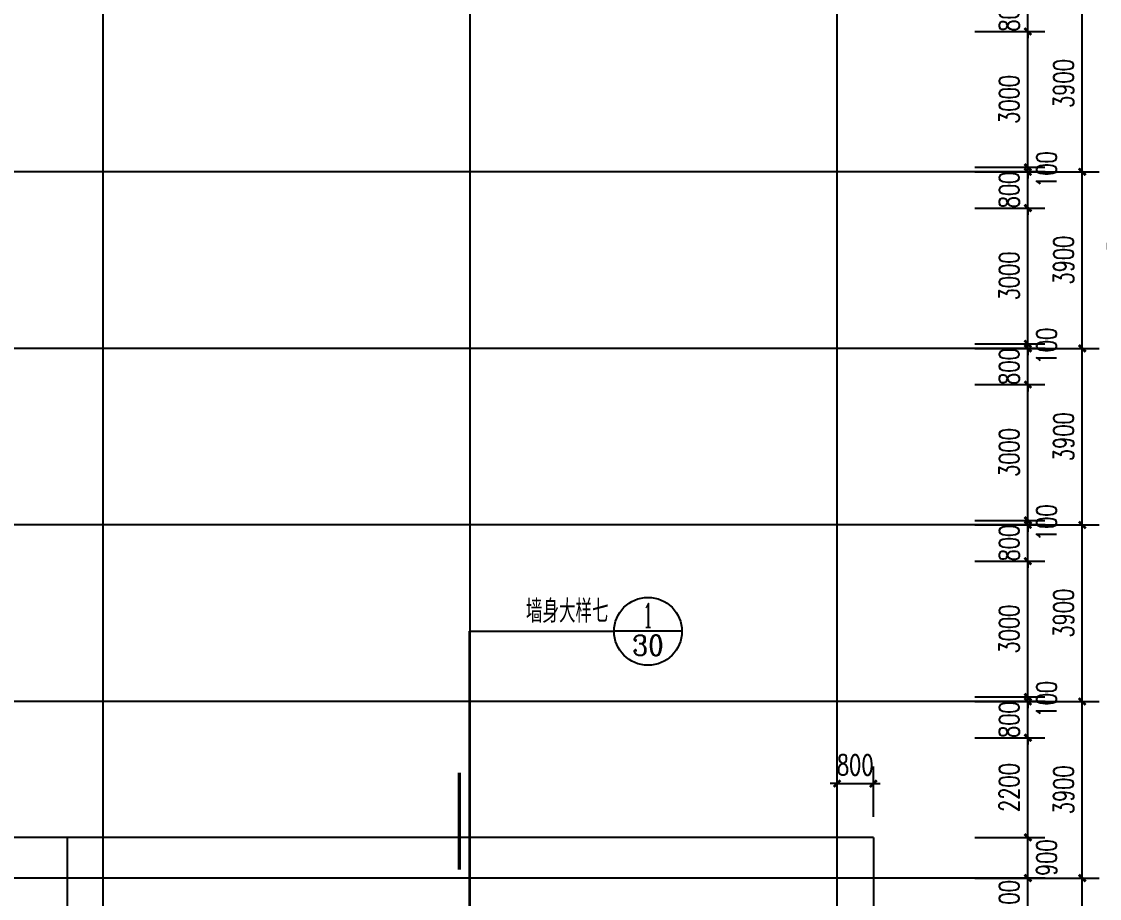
# Model space of a CAD drawing. Extents: x 1738711 to 2346805, y 1189731 to 2516152.
# Drawn here: x 2221568 to 2245363, y 1980289 to 1999659 of the extents above; entities that cross this region are included whole.
import ezdxf
from ezdxf.enums import TextEntityAlignment as Align

# ---------------------------------------------------------------- set-up
doc = ezdxf.new("R2010")
doc.units = 0
doc.header["$LTSCALE"] = 1000
doc.header["$MEASUREMENT"] = 0
for name, color, linetype in [('2', 41, 'Continuous'), ('DIM_IDEN', 3, 'Continuous'), ('DOTE', 1, 'Continuous'), ('PUB_DIM', 3, 'Continuous'), ('PUB_TEXT', 7, 'Continuous')]:
    doc.layers.add(name, color=color, linetype=linetype)
doc.styles.add('_TCH_DIM', font='SIMPLEX', dxfattribs={"bigfont": 'GBCBIG'})
doc.styles.add('_TCH_DIM_T3', font='SIMPLEX', dxfattribs={"width": 0.705882, "bigfont": 'GBCBIG'})
doc.styles.add('_TCH_LABEL', font='COMPLEX', dxfattribs={"bigfont": 'GBCBIG'})
doc.dimstyles.new('_TCH_ARCH&&150', dxfattribs={"dimtxt": 446.25, "dimasz": 150, "dimexe": 375, "dimexo": 450, "dimgap": 189.375, "dimtad": 1, "dimdec": 0, "dimzin": 0, "dimdsep": 46, "dimtxsty": '_TCH_DIM_T3', "dimblk": 'ARCHTICK', "dimcen": 0.09, "dimclrt": 7, "dimazin": 2, "dimtfac": 1, "dimtdec": 0, "dimtix": 1, "dimtmove": 2, "dimatfit": 3, "dimfxl": 1, "dimtolj": 1, "dimtzin": 0, "dimarcsym": 0})

# ---------------------------------------------------------------- blocks, each defined once
blk = doc.blocks.new('_ArchTick')
at = {"color": 0, "linetype": 'ByBlock', "const_width": 0.4}
blk.add_lwpolyline([(-0.5, -0.5), (0.5, 0.5)], dxfattribs=at)
blk = doc.blocks.new('*D176')
at = {"layer": 'Defpoints', "color": 0, "transparency": 16777216}
for p in [(2240372, 1982826), (2239572, 1981639), (2240372, 1981639)]:
    blk.add_point(p, dxfattribs=at)
at = {"layer": 'PUB_DIM', "color": 0, "lineweight": -2, "transparency": 16777216}
for p, q in [((2239572, 1982089), (2239572, 1983201)), ((2240372, 1982089), (2240372, 1983201)), ((2239572, 1982826), (2239422, 1982826)), ((2239572, 1982826), (2240372, 1982826)), ((2240372, 1982826), (2240522, 1982826))]:
    blk.add_line(p, q, dxfattribs=at)
at = {"layer": 'PUB_DIM', "color": 0, "lineweight": -2, "transparency": 16777216, "xscale": 150, "yscale": 150, "zscale": 150}
blk.add_blockref('_ArchTick', (2239572, 1982826), dxfattribs=at)
at = {"layer": 'PUB_DIM', "color": 0, "lineweight": -2, "transparency": 16777216, "xscale": 150, "yscale": 150, "zscale": 150, "rotation": 180}
blk.add_blockref('_ArchTick', (2240372, 1982826), dxfattribs=at)
at = {"layer": 'PUB_DIM', "color": 7, "transparency": 16777216, "insert": (2239972, 1983239), "char_height": 446.2, "attachment_point": 5, "style": '_TCH_DIM_T3'}
blk.add_mtext('\\A1;800', dxfattribs=at)
blk = doc.blocks.new('*D3120')
at = {"layer": 'Defpoints', "color": 0, "transparency": 16777216}
for p in [(2242164, 1980739), (2243784, 1980739), (2242164, 1979839)]:
    blk.add_point(p, dxfattribs=at)
at = {"layer": 'PUB_DIM', "color": 0, "lineweight": -2, "transparency": 16777216}
for p, q in [((2243784, 1980739), (2243784, 1980889)), ((2242614, 1980739), (2244159, 1980739)), ((2243784, 1979839), (2243784, 1980739)), ((2242614, 1979839), (2244159, 1979839)), ((2243784, 1979839), (2243784, 1979689))]:
    blk.add_line(p, q, dxfattribs=at)
at = {"layer": 'PUB_DIM', "color": 0, "lineweight": -2, "transparency": 16777216, "xscale": 150, "yscale": 150, "zscale": 150}
for p, rotation in [((2243784, 1980739), 270), ((2243784, 1979839), 90)]:
    blk.add_blockref('_ArchTick', p, dxfattribs=dict(at, rotation=rotation))
at = {"layer": 'PUB_DIM', "color": 7, "transparency": 16777216, "insert": (2243371, 1980289), "char_height": 446.2, "attachment_point": 5, "rotation": 90, "style": '_TCH_DIM_T3'}
blk.add_mtext('\\A1;900', dxfattribs=at)
blk = doc.blocks.new('*D3121')
at = {"layer": 'Defpoints', "color": 0, "transparency": 16777216}
for p in [(2242164, 1981639), (2243784, 1981639), (2242164, 1980739)]:
    blk.add_point(p, dxfattribs=at)
at = {"layer": 'PUB_DIM', "color": 0, "lineweight": -2, "transparency": 16777216}
for p, q in [((2242614, 1981639), (2244159, 1981639)), ((2243784, 1980739), (2243784, 1981639)), ((2242614, 1980739), (2244159, 1980739))]:
    blk.add_line(p, q, dxfattribs=at)
at = {"layer": 'PUB_DIM', "color": 0, "lineweight": -2, "transparency": 16777216, "xscale": 150, "yscale": 150, "zscale": 150}
for p, rotation in [((2243784, 1981639), 90), ((2243784, 1980739), 270)]:
    blk.add_blockref('_ArchTick', p, dxfattribs=dict(at, rotation=rotation))
at = {"layer": 'PUB_DIM', "color": 7, "transparency": 16777216, "insert": (2244196, 1981189), "char_height": 446.2, "attachment_point": 5, "rotation": 90, "style": '_TCH_DIM_T3'}
blk.add_mtext('\\A1;900', dxfattribs=at)
blk = doc.blocks.new('*D3122')
at = {"layer": 'Defpoints', "color": 0, "transparency": 16777216}
for p in [(2242164, 1983839), (2243784, 1983839), (2242164, 1981639)]:
    blk.add_point(p, dxfattribs=at)
at = {"layer": 'PUB_DIM', "color": 0, "lineweight": -2, "transparency": 16777216}
for p, q in [((2242614, 1983839), (2244159, 1983839)), ((2243784, 1981639), (2243784, 1983839)), ((2242614, 1981639), (2244159, 1981639))]:
    blk.add_line(p, q, dxfattribs=at)
at = {"layer": 'PUB_DIM', "color": 0, "lineweight": -2, "transparency": 16777216, "xscale": 150, "yscale": 150, "zscale": 150}
for p, rotation in [((2243784, 1983839), 90), ((2243784, 1981639), 270)]:
    blk.add_blockref('_ArchTick', p, dxfattribs=dict(at, rotation=rotation))
at = {"layer": 'PUB_DIM', "color": 7, "transparency": 16777216, "insert": (2243371, 1982739), "char_height": 446.2, "attachment_point": 5, "rotation": 90, "style": '_TCH_DIM_T3'}
blk.add_mtext('\\A1;2200', dxfattribs=at)
blk = doc.blocks.new('*D3123')
at = {"layer": 'Defpoints', "color": 0, "transparency": 16777216}
for p in [(2242164, 1984639), (2243784, 1984639), (2242164, 1983839)]:
    blk.add_point(p, dxfattribs=at)
at = {"layer": 'PUB_DIM', "color": 0, "lineweight": -2, "transparency": 16777216}
for p, q in [((2242614, 1984639), (2244159, 1984639)), ((2243784, 1984639), (2243784, 1984789)), ((2243784, 1983839), (2243784, 1984639)), ((2242614, 1983839), (2244159, 1983839)), ((2243784, 1983839), (2243784, 1983689))]:
    blk.add_line(p, q, dxfattribs=at)
at = {"layer": 'PUB_DIM', "color": 0, "lineweight": -2, "transparency": 16777216, "xscale": 150, "yscale": 150, "zscale": 150}
for p, rotation in [((2243784, 1984639), 270), ((2243784, 1983839), 90)]:
    blk.add_blockref('_ArchTick', p, dxfattribs=dict(at, rotation=rotation))
at = {"layer": 'PUB_DIM', "color": 7, "transparency": 16777216, "insert": (2243371, 1984239), "char_height": 446.2, "attachment_point": 5, "rotation": 90, "style": '_TCH_DIM_T3'}
blk.add_mtext('\\A1;800', dxfattribs=at)
blk = doc.blocks.new('*D3124')
at = {"layer": 'Defpoints', "color": 0, "transparency": 16777216}
for p in [(2242164, 1984739), (2242164, 1984639), (2243784, 1984739)]:
    blk.add_point(p, dxfattribs=at)
at = {"layer": 'PUB_DIM', "color": 0, "lineweight": -2, "transparency": 16777216}
for p, q in [((2243784, 1984739), (2243784, 1984889)), ((2242614, 1984739), (2244159, 1984739)), ((2242614, 1984639), (2244159, 1984639)), ((2243784, 1984639), (2243784, 1984739)), ((2243784, 1984639), (2243784, 1984489))]:
    blk.add_line(p, q, dxfattribs=at)
at = {"layer": 'PUB_DIM', "color": 0, "lineweight": -2, "transparency": 16777216, "xscale": 150, "yscale": 150, "zscale": 150}
for p, rotation in [((2243784, 1984739), 270), ((2243784, 1984639), 90)]:
    blk.add_blockref('_ArchTick', p, dxfattribs=dict(at, rotation=rotation))
at = {"layer": 'PUB_DIM', "color": 7, "transparency": 16777216, "insert": (2244196, 1984689), "char_height": 446.2, "attachment_point": 5, "rotation": 90, "style": '_TCH_DIM_T3'}
blk.add_mtext('\\A1;100', dxfattribs=at)
blk = doc.blocks.new('*D3125')
at = {"layer": 'Defpoints', "color": 0, "transparency": 16777216}
for p in [(2242164, 1987739), (2243784, 1987739), (2242164, 1984739)]:
    blk.add_point(p, dxfattribs=at)
at = {"layer": 'PUB_DIM', "color": 0, "lineweight": -2, "transparency": 16777216}
for p, q in [((2242614, 1987739), (2244159, 1987739)), ((2243784, 1984739), (2243784, 1987739)), ((2242614, 1984739), (2244159, 1984739))]:
    blk.add_line(p, q, dxfattribs=at)
at = {"layer": 'PUB_DIM', "color": 0, "lineweight": -2, "transparency": 16777216, "xscale": 150, "yscale": 150, "zscale": 150}
for p, rotation in [((2243784, 1987739), 90), ((2243784, 1984739), 270)]:
    blk.add_blockref('_ArchTick', p, dxfattribs=dict(at, rotation=rotation))
at = {"layer": 'PUB_DIM', "color": 7, "transparency": 16777216, "insert": (2243371, 1986239), "char_height": 446.2, "attachment_point": 5, "rotation": 90, "style": '_TCH_DIM_T3'}
blk.add_mtext('\\A1;3000', dxfattribs=at)
blk = doc.blocks.new('*D3126')
at = {"layer": 'Defpoints', "color": 0, "transparency": 16777216}
for p in [(2242164, 1988539), (2243784, 1988539), (2242164, 1987739)]:
    blk.add_point(p, dxfattribs=at)
at = {"layer": 'PUB_DIM', "color": 0, "lineweight": -2, "transparency": 16777216}
for p, q in [((2243784, 1988539), (2243784, 1988689)), ((2242614, 1988539), (2244159, 1988539)), ((2243784, 1987739), (2243784, 1988539)), ((2242614, 1987739), (2244159, 1987739)), ((2243784, 1987739), (2243784, 1987589))]:
    blk.add_line(p, q, dxfattribs=at)
at = {"layer": 'PUB_DIM', "color": 0, "lineweight": -2, "transparency": 16777216, "xscale": 150, "yscale": 150, "zscale": 150}
for p, rotation in [((2243784, 1988539), 270), ((2243784, 1987739), 90)]:
    blk.add_blockref('_ArchTick', p, dxfattribs=dict(at, rotation=rotation))
at = {"layer": 'PUB_DIM', "color": 7, "transparency": 16777216, "insert": (2243371, 1988139), "char_height": 446.2, "attachment_point": 5, "rotation": 90, "style": '_TCH_DIM_T3'}
blk.add_mtext('\\A1;800', dxfattribs=at)
blk = doc.blocks.new('*D3127')
at = {"layer": 'Defpoints', "color": 0, "transparency": 16777216}
for p in [(2242164, 1988639), (2243784, 1988639), (2242164, 1988539)]:
    blk.add_point(p, dxfattribs=at)
at = {"layer": 'PUB_DIM', "color": 0, "lineweight": -2, "transparency": 16777216}
for p, q in [((2242614, 1988639), (2244159, 1988639)), ((2243784, 1988639), (2243784, 1988789)), ((2243784, 1988539), (2243784, 1988639)), ((2242614, 1988539), (2244159, 1988539)), ((2243784, 1988539), (2243784, 1988389))]:
    blk.add_line(p, q, dxfattribs=at)
at = {"layer": 'PUB_DIM', "color": 0, "lineweight": -2, "transparency": 16777216, "xscale": 150, "yscale": 150, "zscale": 150}
for p, rotation in [((2243784, 1988639), 270), ((2243784, 1988539), 90)]:
    blk.add_blockref('_ArchTick', p, dxfattribs=dict(at, rotation=rotation))
at = {"layer": 'PUB_DIM', "color": 7, "transparency": 16777216, "insert": (2244196, 1988589), "char_height": 446.2, "attachment_point": 5, "rotation": 90, "style": '_TCH_DIM_T3'}
blk.add_mtext('\\A1;100', dxfattribs=at)
blk = doc.blocks.new('*D3128')
at = {"layer": 'Defpoints', "color": 0, "transparency": 16777216}
for p in [(2242164, 1991639), (2243784, 1991639), (2242164, 1988639)]:
    blk.add_point(p, dxfattribs=at)
at = {"layer": 'PUB_DIM', "color": 0, "lineweight": -2, "transparency": 16777216}
for p, q in [((2242614, 1991639), (2244159, 1991639)), ((2243784, 1988639), (2243784, 1991639)), ((2242614, 1988639), (2244159, 1988639))]:
    blk.add_line(p, q, dxfattribs=at)
at = {"layer": 'PUB_DIM', "color": 0, "lineweight": -2, "transparency": 16777216, "xscale": 150, "yscale": 150, "zscale": 150}
for p, rotation in [((2243784, 1991639), 90), ((2243784, 1988639), 270)]:
    blk.add_blockref('_ArchTick', p, dxfattribs=dict(at, rotation=rotation))
at = {"layer": 'PUB_DIM', "color": 7, "transparency": 16777216, "insert": (2243371, 1990139), "char_height": 446.2, "attachment_point": 5, "rotation": 90, "style": '_TCH_DIM_T3'}
blk.add_mtext('\\A1;3000', dxfattribs=at)
blk = doc.blocks.new('*D3129')
at = {"layer": 'Defpoints', "color": 0, "transparency": 16777216}
for p in [(2242164, 1992439), (2243784, 1992439), (2242164, 1991639)]:
    blk.add_point(p, dxfattribs=at)
at = {"layer": 'PUB_DIM', "color": 0, "lineweight": -2, "transparency": 16777216}
for p, q in [((2242614, 1992439), (2244159, 1992439)), ((2243784, 1992439), (2243784, 1992589)), ((2243784, 1991639), (2243784, 1992439)), ((2242614, 1991639), (2244159, 1991639)), ((2243784, 1991639), (2243784, 1991489))]:
    blk.add_line(p, q, dxfattribs=at)
at = {"layer": 'PUB_DIM', "color": 0, "lineweight": -2, "transparency": 16777216, "xscale": 150, "yscale": 150, "zscale": 150}
for p, rotation in [((2243784, 1992439), 270), ((2243784, 1991639), 90)]:
    blk.add_blockref('_ArchTick', p, dxfattribs=dict(at, rotation=rotation))
at = {"layer": 'PUB_DIM', "color": 7, "transparency": 16777216, "insert": (2243371, 1992039), "char_height": 446.2, "attachment_point": 5, "rotation": 90, "style": '_TCH_DIM_T3'}
blk.add_mtext('\\A1;800', dxfattribs=at)
blk = doc.blocks.new('*D3130')
at = {"layer": 'Defpoints', "color": 0, "transparency": 16777216}
for p in [(2242164, 1992539), (2242164, 1992439), (2243784, 1992539)]:
    blk.add_point(p, dxfattribs=at)
at = {"layer": 'PUB_DIM', "color": 0, "lineweight": -2, "transparency": 16777216}
for p, q in [((2243784, 1992539), (2243784, 1992689)), ((2242614, 1992539), (2244159, 1992539)), ((2242614, 1992439), (2244159, 1992439)), ((2243784, 1992439), (2243784, 1992539)), ((2243784, 1992439), (2243784, 1992289))]:
    blk.add_line(p, q, dxfattribs=at)
at = {"layer": 'PUB_DIM', "color": 0, "lineweight": -2, "transparency": 16777216, "xscale": 150, "yscale": 150, "zscale": 150}
for p, rotation in [((2243784, 1992539), 270), ((2243784, 1992439), 90)]:
    blk.add_blockref('_ArchTick', p, dxfattribs=dict(at, rotation=rotation))
at = {"layer": 'PUB_DIM', "color": 7, "transparency": 16777216, "insert": (2244196, 1992489), "char_height": 446.2, "attachment_point": 5, "rotation": 90, "style": '_TCH_DIM_T3'}
blk.add_mtext('\\A1;100', dxfattribs=at)
blk = doc.blocks.new('*D3131')
at = {"layer": 'Defpoints', "color": 0, "transparency": 16777216}
for p in [(2242164, 1995539), (2243784, 1995539), (2242164, 1992539)]:
    blk.add_point(p, dxfattribs=at)
at = {"layer": 'PUB_DIM', "color": 0, "lineweight": -2, "transparency": 16777216}
for p, q in [((2242614, 1995539), (2244159, 1995539)), ((2243784, 1992539), (2243784, 1995539)), ((2242614, 1992539), (2244159, 1992539))]:
    blk.add_line(p, q, dxfattribs=at)
at = {"layer": 'PUB_DIM', "color": 0, "lineweight": -2, "transparency": 16777216, "xscale": 150, "yscale": 150, "zscale": 150}
for p, rotation in [((2243784, 1995539), 90), ((2243784, 1992539), 270)]:
    blk.add_blockref('_ArchTick', p, dxfattribs=dict(at, rotation=rotation))
at = {"layer": 'PUB_DIM', "color": 7, "transparency": 16777216, "insert": (2243371, 1994039), "char_height": 446.2, "attachment_point": 5, "rotation": 90, "style": '_TCH_DIM_T3'}
blk.add_mtext('\\A1;3000', dxfattribs=at)
blk = doc.blocks.new('*D3132')
at = {"layer": 'Defpoints', "color": 0, "transparency": 16777216}
for p in [(2242164, 1996339), (2243784, 1996339), (2242164, 1995539)]:
    blk.add_point(p, dxfattribs=at)
at = {"layer": 'PUB_DIM', "color": 0, "lineweight": -2, "transparency": 16777216}
for p, q in [((2243784, 1996339), (2243784, 1996489)), ((2242614, 1996339), (2244159, 1996339)), ((2243784, 1995539), (2243784, 1996339)), ((2242614, 1995539), (2244159, 1995539)), ((2243784, 1995539), (2243784, 1995389))]:
    blk.add_line(p, q, dxfattribs=at)
at = {"layer": 'PUB_DIM', "color": 0, "lineweight": -2, "transparency": 16777216, "xscale": 150, "yscale": 150, "zscale": 150}
for p, rotation in [((2243784, 1996339), 270), ((2243784, 1995539), 90)]:
    blk.add_blockref('_ArchTick', p, dxfattribs=dict(at, rotation=rotation))
at = {"layer": 'PUB_DIM', "color": 7, "transparency": 16777216, "insert": (2243371, 1995939), "char_height": 446.2, "attachment_point": 5, "rotation": 90, "style": '_TCH_DIM_T3'}
blk.add_mtext('\\A1;800', dxfattribs=at)
blk = doc.blocks.new('*D3133')
at = {"layer": 'Defpoints', "color": 0, "transparency": 16777216}
for p in [(2242164, 1996439), (2242164, 1996339), (2243784, 1996439)]:
    blk.add_point(p, dxfattribs=at)
at = {"layer": 'PUB_DIM', "color": 0, "lineweight": -2, "transparency": 16777216}
for p, q in [((2243784, 1996439), (2243784, 1996589)), ((2242614, 1996439), (2244159, 1996439)), ((2242614, 1996339), (2244159, 1996339)), ((2243784, 1996339), (2243784, 1996439)), ((2243784, 1996339), (2243784, 1996189))]:
    blk.add_line(p, q, dxfattribs=at)
at = {"layer": 'PUB_DIM', "color": 0, "lineweight": -2, "transparency": 16777216, "xscale": 150, "yscale": 150, "zscale": 150}
for p, rotation in [((2243784, 1996439), 270), ((2243784, 1996339), 90)]:
    blk.add_blockref('_ArchTick', p, dxfattribs=dict(at, rotation=rotation))
at = {"layer": 'PUB_DIM', "color": 7, "transparency": 16777216, "insert": (2244196, 1996389), "char_height": 446.2, "attachment_point": 5, "rotation": 90, "style": '_TCH_DIM_T3'}
blk.add_mtext('\\A1;100', dxfattribs=at)
blk = doc.blocks.new('*D3134')
at = {"layer": 'Defpoints', "color": 0, "transparency": 16777216}
for p in [(2242164, 1999439), (2243784, 1999439), (2242164, 1996439)]:
    blk.add_point(p, dxfattribs=at)
at = {"layer": 'PUB_DIM', "color": 0, "lineweight": -2, "transparency": 16777216}
for p, q in [((2242614, 1999439), (2244159, 1999439)), ((2243784, 1996439), (2243784, 1999439)), ((2242614, 1996439), (2244159, 1996439))]:
    blk.add_line(p, q, dxfattribs=at)
at = {"layer": 'PUB_DIM', "color": 0, "lineweight": -2, "transparency": 16777216, "xscale": 150, "yscale": 150, "zscale": 150}
for p, rotation in [((2243784, 1999439), 90), ((2243784, 1996439), 270)]:
    blk.add_blockref('_ArchTick', p, dxfattribs=dict(at, rotation=rotation))
at = {"layer": 'PUB_DIM', "color": 7, "transparency": 16777216, "insert": (2243371, 1997939), "char_height": 446.2, "attachment_point": 5, "rotation": 90, "style": '_TCH_DIM_T3'}
blk.add_mtext('\\A1;3000', dxfattribs=at)
blk = doc.blocks.new('*D3135')
at = {"layer": 'Defpoints', "color": 0, "transparency": 16777216}
for p in [(2242164, 2000239), (2243784, 2000239), (2242164, 1999439)]:
    blk.add_point(p, dxfattribs=at)
at = {"layer": 'PUB_DIM', "color": 0, "lineweight": -2, "transparency": 16777216}
for p, q in [((2243784, 2000239), (2243784, 2000389)), ((2242614, 2000239), (2244159, 2000239)), ((2243784, 1999439), (2243784, 2000239)), ((2242614, 1999439), (2244159, 1999439)), ((2243784, 1999439), (2243784, 1999289))]:
    blk.add_line(p, q, dxfattribs=at)
at = {"layer": 'PUB_DIM', "color": 0, "lineweight": -2, "transparency": 16777216, "xscale": 150, "yscale": 150, "zscale": 150}
for p, rotation in [((2243784, 2000239), 270), ((2243784, 1999439), 90)]:
    blk.add_blockref('_ArchTick', p, dxfattribs=dict(at, rotation=rotation))
at = {"layer": 'PUB_DIM', "color": 7, "transparency": 16777216, "insert": (2243371, 1999839), "char_height": 446.2, "attachment_point": 5, "rotation": 90, "style": '_TCH_DIM_T3'}
blk.add_mtext('\\A1;800', dxfattribs=at)
blk = doc.blocks.new('*D3527')
at = {"layer": 'Defpoints', "color": 0, "transparency": 16777216}
for p in [(2243364, 1980739), (2244984, 1980739), (2243364, 1976839)]:
    blk.add_point(p, dxfattribs=at)
at = {"layer": 'PUB_DIM', "color": 0, "lineweight": -2, "transparency": 16777216}
for p, q in [((2243814, 1980739), (2245359, 1980739)), ((2244984, 1976839), (2244984, 1980739)), ((2243814, 1976839), (2245359, 1976839))]:
    blk.add_line(p, q, dxfattribs=at)
at = {"layer": 'PUB_DIM', "color": 0, "lineweight": -2, "transparency": 16777216, "xscale": 150, "yscale": 150, "zscale": 150}
for p, rotation in [((2244984, 1980739), 90), ((2244984, 1976839), 270)]:
    blk.add_blockref('_ArchTick', p, dxfattribs=dict(at, rotation=rotation))
at = {"layer": 'PUB_DIM', "color": 7, "transparency": 16777216, "insert": (2244571, 1978789), "char_height": 446.2, "attachment_point": 5, "rotation": 90, "style": '_TCH_DIM_T3'}
blk.add_mtext('\\A1;3900', dxfattribs=at)
blk = doc.blocks.new('*D3528')
at = {"layer": 'Defpoints', "color": 0, "transparency": 16777216}
for p in [(2243364, 1984639), (2244984, 1984639), (2243364, 1980739)]:
    blk.add_point(p, dxfattribs=at)
at = {"layer": 'PUB_DIM', "color": 0, "lineweight": -2, "transparency": 16777216}
for p, q in [((2243814, 1984639), (2245359, 1984639)), ((2244984, 1980739), (2244984, 1984639)), ((2243814, 1980739), (2245359, 1980739))]:
    blk.add_line(p, q, dxfattribs=at)
at = {"layer": 'PUB_DIM', "color": 0, "lineweight": -2, "transparency": 16777216, "xscale": 150, "yscale": 150, "zscale": 150}
for p, rotation in [((2244984, 1984639), 90), ((2244984, 1980739), 270)]:
    blk.add_blockref('_ArchTick', p, dxfattribs=dict(at, rotation=rotation))
at = {"layer": 'PUB_DIM', "color": 7, "transparency": 16777216, "insert": (2244571, 1982689), "char_height": 446.2, "attachment_point": 5, "rotation": 90, "style": '_TCH_DIM_T3'}
blk.add_mtext('\\A1;3900', dxfattribs=at)
blk = doc.blocks.new('*D3529')
at = {"layer": 'Defpoints', "color": 0, "transparency": 16777216}
for p in [(2243364, 1988539), (2244984, 1988539), (2243364, 1984639)]:
    blk.add_point(p, dxfattribs=at)
at = {"layer": 'PUB_DIM', "color": 0, "lineweight": -2, "transparency": 16777216}
for p, q in [((2243814, 1988539), (2245359, 1988539)), ((2244984, 1984639), (2244984, 1988539)), ((2243814, 1984639), (2245359, 1984639))]:
    blk.add_line(p, q, dxfattribs=at)
at = {"layer": 'PUB_DIM', "color": 0, "lineweight": -2, "transparency": 16777216, "xscale": 150, "yscale": 150, "zscale": 150}
for p, rotation in [((2244984, 1988539), 90), ((2244984, 1984639), 270)]:
    blk.add_blockref('_ArchTick', p, dxfattribs=dict(at, rotation=rotation))
at = {"layer": 'PUB_DIM', "color": 7, "transparency": 16777216, "insert": (2244571, 1986589), "char_height": 446.2, "attachment_point": 5, "rotation": 90, "style": '_TCH_DIM_T3'}
blk.add_mtext('\\A1;3900', dxfattribs=at)
blk = doc.blocks.new('*D3530')
at = {"layer": 'Defpoints', "color": 0, "transparency": 16777216}
for p in [(2243364, 1992439), (2244984, 1992439), (2243364, 1988539)]:
    blk.add_point(p, dxfattribs=at)
at = {"layer": 'PUB_DIM', "color": 0, "lineweight": -2, "transparency": 16777216}
for p, q in [((2243814, 1992439), (2245359, 1992439)), ((2244984, 1988539), (2244984, 1992439)), ((2243814, 1988539), (2245359, 1988539))]:
    blk.add_line(p, q, dxfattribs=at)
at = {"layer": 'PUB_DIM', "color": 0, "lineweight": -2, "transparency": 16777216, "xscale": 150, "yscale": 150, "zscale": 150}
for p, rotation in [((2244984, 1992439), 90), ((2244984, 1988539), 270)]:
    blk.add_blockref('_ArchTick', p, dxfattribs=dict(at, rotation=rotation))
at = {"layer": 'PUB_DIM', "color": 7, "transparency": 16777216, "insert": (2244571, 1990489), "char_height": 446.2, "attachment_point": 5, "rotation": 90, "style": '_TCH_DIM_T3'}
blk.add_mtext('\\A1;3900', dxfattribs=at)
blk = doc.blocks.new('*D3531')
at = {"layer": 'Defpoints', "color": 0, "transparency": 16777216}
for p in [(2243364, 1996339), (2244984, 1996339), (2243364, 1992439)]:
    blk.add_point(p, dxfattribs=at)
at = {"layer": 'PUB_DIM', "color": 0, "lineweight": -2, "transparency": 16777216}
for p, q in [((2243814, 1996339), (2245359, 1996339)), ((2244984, 1992439), (2244984, 1996339)), ((2243814, 1992439), (2245359, 1992439))]:
    blk.add_line(p, q, dxfattribs=at)
at = {"layer": 'PUB_DIM', "color": 0, "lineweight": -2, "transparency": 16777216, "xscale": 150, "yscale": 150, "zscale": 150}
for p, rotation in [((2244984, 1996339), 90), ((2244984, 1992439), 270)]:
    blk.add_blockref('_ArchTick', p, dxfattribs=dict(at, rotation=rotation))
at = {"layer": 'PUB_DIM', "color": 7, "transparency": 16777216, "insert": (2244571, 1994389), "char_height": 446.2, "attachment_point": 5, "rotation": 90, "style": '_TCH_DIM_T3'}
blk.add_mtext('\\A1;3900', dxfattribs=at)
blk = doc.blocks.new('*D3532')
at = {"layer": 'Defpoints', "color": 0, "transparency": 16777216}
for p in [(2243364, 2000239), (2244984, 2000239), (2243364, 1996339)]:
    blk.add_point(p, dxfattribs=at)
at = {"layer": 'PUB_DIM', "color": 0, "lineweight": -2, "transparency": 16777216}
for p, q in [((2243814, 2000239), (2245359, 2000239)), ((2244984, 1996339), (2244984, 2000239)), ((2243814, 1996339), (2245359, 1996339))]:
    blk.add_line(p, q, dxfattribs=at)
at = {"layer": 'PUB_DIM', "color": 0, "lineweight": -2, "transparency": 16777216, "xscale": 150, "yscale": 150, "zscale": 150}
for p, rotation in [((2244984, 2000239), 90), ((2244984, 1996339), 270)]:
    blk.add_blockref('_ArchTick', p, dxfattribs=dict(at, rotation=rotation))
at = {"layer": 'PUB_DIM', "color": 7, "transparency": 16777216, "insert": (2244571, 1998289), "char_height": 446.2, "attachment_point": 5, "rotation": 90, "style": '_TCH_DIM_T3'}
blk.add_mtext('\\A1;3900', dxfattribs=at)
blk = doc.blocks.new('*D3538')
at = {"layer": 'Defpoints', "color": 0, "transparency": 16777216}
for p in [(2242164, 2018839), (2246184, 2018839), (2242164, 1970539)]:
    blk.add_point(p, dxfattribs=at)
at = {"layer": 'PUB_DIM', "color": 0, "lineweight": -2, "transparency": 16777216}
for p, q in [((2242614, 2018839), (2246559, 2018839)), ((2246184, 1970539), (2246184, 2018839)), ((2242614, 1970539), (2246559, 1970539))]:
    blk.add_line(p, q, dxfattribs=at)
at = {"layer": 'PUB_DIM', "color": 0, "lineweight": -2, "transparency": 16777216, "xscale": 150, "yscale": 150, "zscale": 150}
for p, rotation in [((2246184, 2018839), 90), ((2246184, 1970539), 270)]:
    blk.add_blockref('_ArchTick', p, dxfattribs=dict(at, rotation=rotation))
at = {"layer": 'PUB_DIM', "color": 7, "transparency": 16777216, "insert": (2245771, 1994689), "char_height": 446.2, "attachment_point": 5, "rotation": 90, "style": '_TCH_DIM_T3'}
blk.add_mtext('\\A1;48300', dxfattribs=at)

msp = doc.modelspace()

# ---------------------------------------------------------------- linework, layer by layer
at = {"layer": '2'}
for p, q in [((2240371.9, 1981639.1), (2219372.3, 1981639.1)), ((2222572.3, 1981639.1), (2222572.3, 1970539.1)), ((2240371.9, 1981639.1), (2240371.9, 1970539.1))]:
    msp.add_line(p, q, dxfattribs=at)
at = {"layer": 'DIM_IDEN'}
for p, q in [((2231458, 1986189.7), (2234647.8, 1986189.7)), ((2231458, 1970085.3), (2231458, 1986189.7)), ((2236147.8, 1986189.7), (2234647.8, 1986189.7))]:
    msp.add_line(p, q, dxfattribs=at)
at = {"layer": 'DIM_IDEN', "const_width": 75}
msp.add_lwpolyline([(2231233, 1980921.3), (2231233, 1983065.3)], dxfattribs=at)
at = {"layer": 'DIM_IDEN'}
msp.add_circle((2235397.8, 1986189.7), 750, dxfattribs=at)
at = {"layer": 'DOTE'}
for p, q in [((2223372.3, 1968178.7), (2223372.3, 2018839.1)), ((2231472.3, 1968178.7), (2231472.3, 2018839.1)), ((2239572.3, 1968178.7), (2239572.3, 2018839.1)), ((2244168, 1996339.1), (2158035.7, 1996339.1)), ((2244168, 1992439.1), (2158035.7, 1992439.1)), ((2244168, 1988539.1), (2158035.7, 1988539.1)), ((2244168, 1984639.1), (2158035.7, 1984639.1)), ((2244168, 1980739.1), (2158035.7, 1980739.1))]:
    msp.add_line(p, q, dxfattribs=at)

# ---------------------------------------------------------------- texts
at = {"layer": 'PUB_TEXT', "color": 7, "style": '_TCH_DIM'}
msp.add_text('墙身大样七', height=506.38, dxfattribs=at).set_placement((2232703, 1986380.7))
at = {"layer": 'PUB_TEXT', "color": 7, "style": '_TCH_LABEL'}
for s, height, p, p2 in [('1', 535.4, (2235283, 1986272), (2235512.5, 1986272)), ('30', 443.85, (2235049, 1985657.8), (2235746.5, 1985657.8))]:
    msp.add_text(s, height=height, dxfattribs=at).set_placement(p, p2, align=Align.FIT)

# ---------------------------------------------------------------- dimensions: what is measured, and where the dimension line sits
at = {"layer": 'PUB_DIM'}
for p1, p2, distance, picture, middle in [((2242164.4, 1970539.1), (2242164.4, 2018839.1), -4019.1, '*D3538', (2245771, 1994689.1)), ((2242164.4, 1999439.1), (2242164.4, 2000239.1), -1619.1, '*D3135', (2243371, 1999839.1)), ((2243364.4, 1996339.1), (2243364.4, 2000239.1), -1619.1, '*D3532', (2244571, 1998289.1)), ((2242164.4, 1996439.1), (2242164.4, 1999439.1), -1619.1, '*D3134', (2243371, 1997939.1)), ((2242164.4, 1995539.1), (2242164.4, 1996339.1), -1619.1, '*D3132', (2243371, 1995939.1)), ((2243364.4, 1992439.1), (2243364.4, 1996339.1), -1619.1, '*D3531', (2244571, 1994389.1)), ((2242164.4, 1992539.1), (2242164.4, 1995539.1), -1619.1, '*D3131', (2243371, 1994039.1)), ((2242164.4, 1991639.1), (2242164.4, 1992439.1), -1619.1, '*D3129', (2243371, 1992039.1)), ((2243364.4, 1988539.1), (2243364.4, 1992439.1), -1619.1, '*D3530', (2244571, 1990489.1)), ((2242164.4, 1988639.1), (2242164.4, 1991639.1), -1619.1, '*D3128', (2243371, 1990139.1)), ((2242164.4, 1987739.1), (2242164.4, 1988539.1), -1619.1, '*D3126', (2243371, 1988139.1)), ((2243364.4, 1984639.1), (2243364.4, 1988539.1), -1619.1, '*D3529', (2244571, 1986589.1)), ((2242164.4, 1984739.1), (2242164.4, 1987739.1), -1619.1, '*D3125', (2243371, 1986239.1)), ((2242164.4, 1983839.1), (2242164.4, 1984639.1), -1619.1, '*D3123', (2243371, 1984239.1)), ((2243364.4, 1980739.1), (2243364.4, 1984639.1), -1619.1, '*D3528', (2244571, 1982689.1)), ((2242164.4, 1981639.1), (2242164.4, 1983839.1), -1619.1, '*D3122', (2243371, 1982739.1)), ((2239572.3, 1981639.1), (2240371.9, 1981639.1), 1187.1, '*D176', (2239972.1, 1983238.7)), ((2242164.4, 1979839.1), (2242164.4, 1980739.1), -1619.1, '*D3120', (2243371, 1980289.1)), ((2243364.4, 1976839.1), (2243364.4, 1980739.1), -1619.1, '*D3527', (2244571, 1978789.1))]:
    dim = msp.add_aligned_dim(p1=p1, p2=p2, distance=distance, dimstyle='_TCH_ARCH&&150', dxfattribs=at)
    dim.commit()
    dim.dimension.update_dxf_attribs({"geometry": picture, "text_midpoint": middle})
for base, p1, p2, picture, middle in [((2243783.5, 1996439.1), (2242164.4, 1996339.1), (2242164.4, 1996439.1), '*D3133', (2244196, 1996389.1)), ((2243783.5, 1992539.1), (2242164.4, 1992439.1), (2242164.4, 1992539.1), '*D3130', (2244196, 1992489.1)), ((2243783.5, 1988639.1), (2242164.4, 1988539.1), (2242164.4, 1988639.1), '*D3127', (2244196, 1988589.1)), ((2243783.5, 1984739.1), (2242164.4, 1984639.1), (2242164.4, 1984739.1), '*D3124', (2244196, 1984689.1)), ((2243783.5, 1981639.1), (2242164.4, 1980739.1), (2242164.4, 1981639.1), '*D3121', (2244196, 1981189.1))]:
    dim = msp.add_linear_dim(base=base, p1=p1, p2=p2, angle=90, dimstyle='_TCH_ARCH&&150', dxfattribs=at)
    dim.commit()
    dim.dimension.update_dxf_attribs({"geometry": picture, "text_midpoint": middle, "dimtype": 129})

doc.saveas('drawing.dxf')
